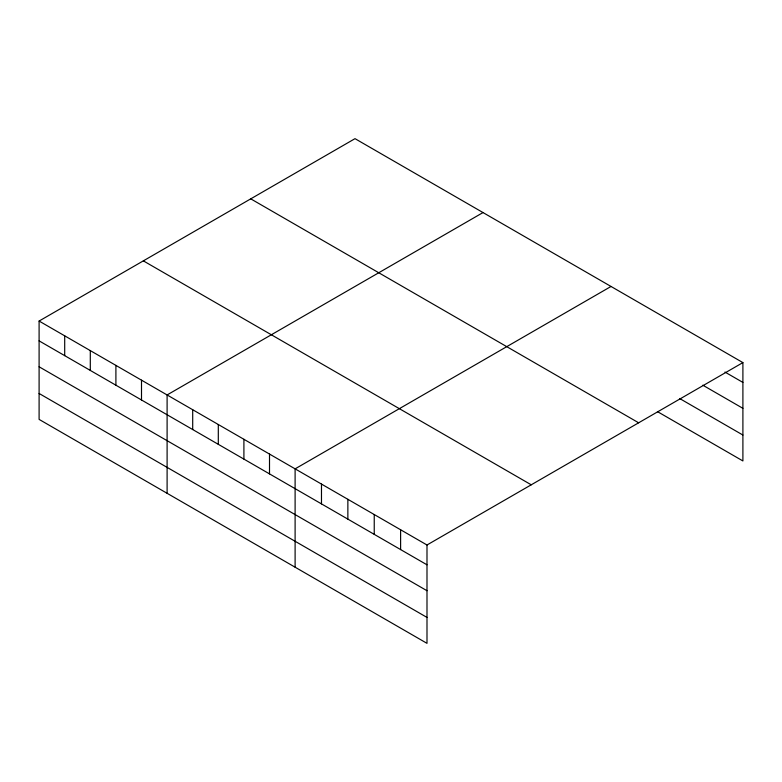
<?xml version="1.0" encoding="UTF-8"?>
<svg xmlns="http://www.w3.org/2000/svg" width="782" height="782" viewBox="0 0 782 782"><rect width="100%" height="100%" fill="white"/><g stroke="black" fill="none" stroke-linecap="round" stroke-linejoin="round"><path stroke-width="1.17" d="M39.1 321.05L426.992 544.995L426.992 643.342L39.1 419.396L39.1 321.05L355.008 138.658L742.9 362.604L742.9 460.95L657.437 411.606M483.012 212.567L167.104 394.949L167.104 493.295M611.016 286.466L295.107 468.858L295.107 567.194M426.992 544.995L742.9 362.604M724.963 372.066L742.9 382.418M702.803 385.184L742.9 408.331M679.597 398.488L742.9 435.036M250.758 198.853L638.65 422.798M143.35 260.865L531.242 484.811M39.1 340.864L426.992 564.809M39.1 366.778L426.992 590.723M39.1 393.473L426.992 617.418M400.609 529.766L400.609 549.58M374.236 514.536L374.236 534.35M347.863 499.307L347.863 519.121M321.48 484.087L321.48 503.891M269.507 454.078L269.507 473.882M243.906 439.298L243.906 459.102M218.305 424.518L218.305 444.323M192.704 409.729L192.704 429.543M141.503 380.169L141.503 399.983M115.902 365.389L115.902 385.203M90.301 350.61L90.301 370.424M64.701 335.83L64.701 355.644"/></g></svg>
